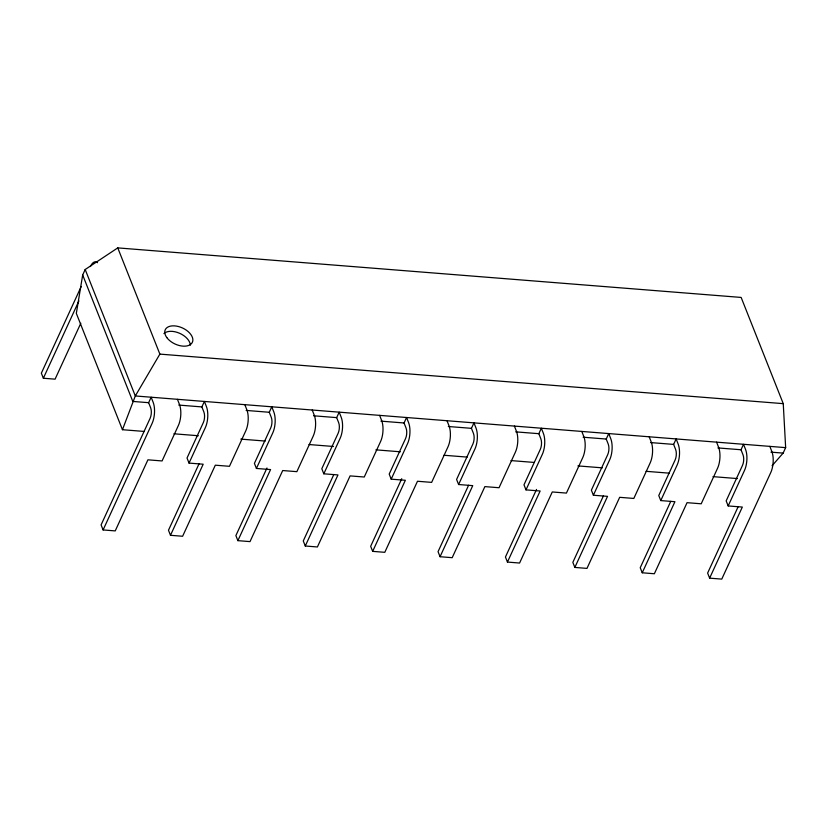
<?xml version="1.0" encoding="UTF-8"?>
<svg xmlns="http://www.w3.org/2000/svg" width="827" height="827" viewBox="0 0 827 827"><rect width="100%" height="100%" fill="white"/><g stroke="black" fill="none" stroke-linecap="round" stroke-linejoin="round"><path stroke-width="1.24" d="M772.067 465.735L783.138 453.103L785.65 447.634L783.252 403.648L741.147 297.431L117.765 247.893L85.191 269.509L82.679 274.977L76.332 313.381L122.448 429.709L144.311 431.446M122.448 429.709L135.308 395.957L159.869 354.111L117.765 247.893M81.232 286.483L41.35 373.184L43.355 378.239L55.078 379.169L80.808 323.243M43.355 378.239L78.916 300.914M103.096 529.942L101.09 524.887L150.132 418.266A7.464 3.174 -85.5 0 0 150.638 407.742L148.633 402.687L151.155 397.218L153.15 402.273A14.938 6.347 -85.5 0 1 152.137 423.321L103.096 529.942L115.232 530.903L147.919 459.822L162.071 460.949L178.415 425.409A14.938 6.347 -85.5 0 0 179.438 404.362L177.433 399.307M189.032 463.089L187.026 458.034L203.37 422.494A7.464 3.174 -85.5 0 0 203.876 411.97L201.871 406.915L204.393 401.446L206.399 406.502A14.938 6.347 -85.5 0 1 205.375 427.559L189.032 463.089L203.184 464.216L170.486 535.296L182.622 536.258L215.309 465.188L229.461 466.304L245.815 430.764A14.938 6.347 -85.5 0 0 246.828 409.716L244.823 404.661M199.028 463.823L168.481 530.241L170.486 535.296M256.422 468.454L254.416 463.389L270.76 427.848A7.464 3.174 -85.5 0 0 271.277 417.325L269.271 412.27L271.783 406.801L273.789 411.856A14.938 6.347 -85.5 0 1 272.765 432.914L256.422 468.454L270.574 469.571L237.887 540.651L250.012 541.613L282.7 470.542L296.862 471.659L313.206 436.118A14.938 6.347 -85.5 0 0 314.219 415.071L312.213 410.016M266.966 468.01L235.881 535.596L237.887 540.651M323.812 473.809L321.806 468.744L338.16 433.203A7.464 3.174 -85.5 0 0 338.667 422.68L336.661 417.625L339.173 412.156L341.179 417.211A14.938 6.347 -85.5 0 1 340.155 438.269L323.812 473.809L337.964 474.925L305.277 546.006L317.403 546.967L350.1 475.897L364.252 477.014L380.596 441.484A14.938 6.347 -85.5 0 0 381.619 420.426L379.614 415.371M333.819 474.533L303.271 540.951L305.277 546.006M391.202 479.164L389.197 474.098L405.55 438.568A7.464 3.174 -85.5 0 0 406.057 428.035L404.052 422.979L406.564 417.511L408.569 422.566A14.938 6.347 -85.5 0 1 407.556 443.623L391.202 479.164L405.354 480.28L372.667 551.361L384.793 552.322L417.49 481.252L431.642 482.379L447.986 446.838A14.938 6.347 -85.5 0 0 449.009 425.781L447.004 420.726M401.746 478.719L370.661 546.306L372.667 551.361M458.603 484.519L456.597 479.453L472.941 443.923A7.464 3.174 -85.5 0 0 473.447 433.389L471.442 428.334L473.964 422.866L475.97 427.931A14.938 6.347 -85.5 0 1 474.946 448.978L458.603 484.519L472.755 485.645L440.057 556.716L452.193 557.687L484.88 486.607L499.032 487.734L515.376 452.193A14.938 6.347 -85.5 0 0 516.399 431.136L514.394 426.081M468.599 485.242L438.052 551.661L440.057 556.716M525.993 489.873L523.987 484.818L540.331 449.278A7.464 3.174 -85.5 0 0 540.837 438.755L538.842 433.689L541.354 428.221L543.36 433.286A14.938 6.347 -85.5 0 1 542.336 454.333L525.993 489.873L540.145 491L507.447 562.071L519.583 563.042L552.271 491.962L566.423 493.088L582.777 457.548A14.938 6.347 -85.5 0 0 583.79 436.491L581.784 431.436M536.527 489.429L505.442 557.016L507.447 562.071M593.383 495.228L591.377 490.173L607.721 454.633A7.464 3.174 -85.5 0 0 608.238 444.109L606.232 439.044L608.744 433.575L610.75 438.641A14.938 6.347 -85.5 0 1 609.726 459.688L593.383 495.228L607.535 496.355L574.848 567.425L586.974 568.397L619.671 497.316L633.823 498.443L650.167 462.903A14.938 6.347 -85.5 0 0 651.19 441.856L649.185 436.79M603.39 495.952L572.842 562.37L574.848 567.425M660.773 500.583L658.768 495.528L675.121 459.988A7.464 3.174 -85.5 0 0 675.628 449.464L673.623 444.399L676.135 438.93L678.14 443.996A14.938 6.347 -85.5 0 1 677.127 465.043L660.773 500.583L674.925 501.71L642.238 572.78L654.364 573.752L687.061 502.671L701.213 503.798L717.557 468.258A14.938 6.347 -85.5 0 0 718.58 447.211L716.575 442.145M670.78 501.307L640.232 567.725L642.238 572.78M728.173 505.938L726.168 500.883L742.512 465.343A7.464 3.174 -85.5 0 0 743.018 454.819L741.013 449.754L743.525 444.295L745.53 449.35A14.938 6.347 -85.5 0 1 744.517 470.398L728.173 505.938L742.326 507.065L709.628 578.145L721.764 579.107L770.795 472.486A14.938 6.347 -85.5 0 0 771.818 451.439L769.813 446.384M738.17 506.662L707.623 573.08L709.628 578.145M159.869 354.111L783.252 403.648M785.65 447.634L135.308 395.957L85.191 269.509M148.633 402.687L132.796 401.426L82.679 274.977M178.766 405.075L201.871 406.915M246.157 410.43L269.271 412.27M313.557 415.785L336.661 417.625M380.947 421.139L404.052 422.979M448.337 426.505L471.442 428.334M515.728 431.859L538.842 433.689M583.128 437.214L606.232 439.044M650.518 442.569L673.623 444.399M717.908 447.924L741.013 449.754M770.95 452.142L783.138 453.103M173.908 433.793L198.356 435.736M240.812 439.116L265.25 441.06M308.998 444.533L333.446 446.477M375.903 449.847L400.34 451.79M444.089 455.263L467.245 457.104M510.993 460.587L534.149 462.427M577.897 465.901L602.335 467.844M646.083 471.318L669.239 473.158M712.988 476.641L737.426 478.575M163.922 333.581A14.938 8.839 24.7 0 1 179.562 333.26A14.938 8.839 24.7 0 1 190.344 345.138M90.391 266.563A14.938 6.347 -85.5 0 1 97.514 262.707M166.827 337.602A14.938 8.839 24.7 0 0 191.171 343.929A14.938 8.839 24.7 0 0 178.425 326.52A14.938 8.839 24.7 0 0 166.827 337.602"/></g></svg>
